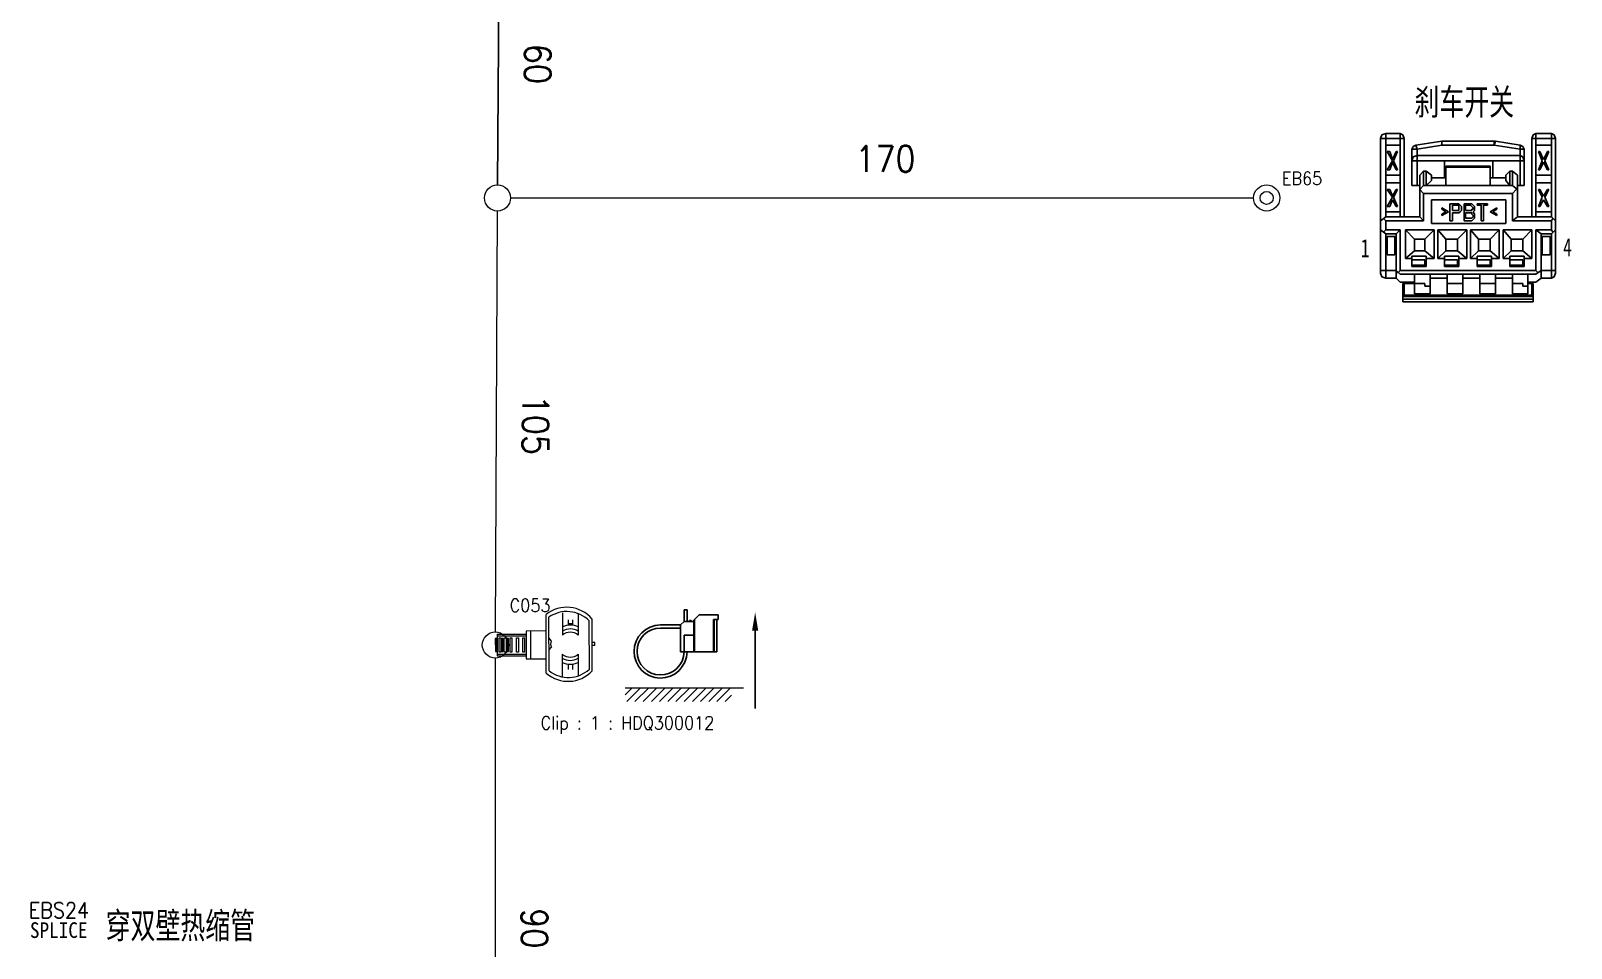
# Model space of a CAD drawing. Header units: inches. Extents: x 47316 to 59086, y 3141 to 11743.
# Drawn here: x 54876 to 55171.3, y 9946.4 to 10122.2 of the extents above; entities that cross this region are included whole.
import ezdxf

# ---------------------------------------------------------------- set-up
doc = ezdxf.new("R2010")
doc.units = ezdxf.units.IN
doc.header["$MEASUREMENT"] = 0
doc.styles.add('MtX_FangSong_GB2312', font='')
doc.styles.get("Standard").update_dxf_attribs({"font": ''})
doc.styles.get('MtX_FangSong_GB2312').set_extended_font_data('FangSong_GB2312')
doc.styles.get('Standard').set_extended_font_data('SimSun')
doc.linetypes.add('_VH_FELT_TAPE', pattern='A,0.4,-0.7,["FELT",Standard,S=0.3,R=0,X=-0.5,Y=-0.15],-0.7', length=1.8)

msp = doc.modelspace()

# ---------------------------------------------------------------- linework, layer by layer
at = {"color": 0, "linetype": '_VH_FELT_TAPE', "lineweight": -3, "ltscale": 5}
msp.add_line((54965.5, 10092.67), (54965.83, 10139.89), dxfattribs=at)
at = {"color": 0, "linetype": 'Continuous', "lineweight": -3}
for p, q in [((55135, 10102.29), (55134.75, 10101.54)), ((55134.75, 10075.79), (55134.75, 10101.54)), ((55134.75, 10101.54), (55139.25, 10101.54)), ((55135.75, 10102.54), (55135, 10102.29)), ((55135.75, 10086.54), (55135.75, 10102.54)), ((55135.75, 10102.54), (55138.5, 10102.54)), ((55138.5, 10086.54), (55138.5, 10102.54)), ((55139, 10102.29), (55138.5, 10102.54)), ((55139.25, 10101.54), (55139, 10102.29)), ((55139.25, 10086.54), (55139.25, 10101.54)), ((55146.5, 10101.04), (55141.5, 10100.29)), ((55146.5, 10100.29), (55146.5, 10101.04)), ((55146.5, 10100.29), (55146.5, 10101.04)), ((55156.5, 10101.04), (55146.5, 10101.04)), ((55146.5, 10101.04), (55146.5, 10101.04)), ((55156.5, 10100.29), (55156.75, 10101.04)), ((55156.5, 10100.29), (55156.5, 10101.04)), ((55156.75, 10101.04), (55156.5, 10101.04)), ((55161.5, 10100.29), (55156.75, 10101.04)), ((55164, 10102.29), (55163.75, 10101.54)), ((55163.75, 10086.54), (55163.75, 10101.54)), ((55163.75, 10101.54), (55168.25, 10101.54)), ((55164.5, 10102.54), (55164, 10102.29)), ((55164.5, 10086.54), (55164.5, 10102.54)), ((55164.5, 10102.54), (55167.5, 10102.54)), ((55167.5, 10086.54), (55167.5, 10102.54)), ((55168, 10102.29), (55167.5, 10102.54)), ((55168.25, 10101.54), (55168, 10102.29)), ((55168.25, 10075.79), (55168.25, 10101.54)), ((55135.75, 10094.54), (55135.75, 10100.29)), ((55135.75, 10100.29), (55138.5, 10100.29)), ((55137, 10097.29), (55136, 10099.04)), ((55136, 10099.04), (55136.5, 10099.04)), ((55136.5, 10099.04), (55137, 10097.54)), ((55137, 10097.54), (55137.75, 10099.04)), ((55138, 10099.04), (55137.25, 10097.29)), ((55137.75, 10099.04), (55138, 10099.04)), ((55138.5, 10100.29), (55138.5, 10094.54)), ((55141, 10100.04), (55140.75, 10099.54)), ((55140.75, 10092.54), (55140.75, 10099.54)), ((55140.75, 10099.54), (55141.75, 10099.54)), ((55141, 10098.04), (55140.75, 10097.29)), ((55141.5, 10100.29), (55141, 10100.04)), ((55141.75, 10098.29), (55141, 10098.04)), ((55141.75, 10099.54), (55141.5, 10100.29)), ((55146.5, 10100.29), (55141.75, 10099.54)), ((55141.75, 10092.54), (55141.75, 10099.54)), ((55161.5, 10098.29), (55141.75, 10098.29)), ((55156.5, 10100.29), (55146.5, 10100.29)), ((55161.5, 10099.54), (55156.5, 10100.29)), ((55161.5, 10099.54), (55161.5, 10100.29)), ((55162, 10100.04), (55161.5, 10100.29)), ((55161.5, 10092.54), (55161.5, 10099.54)), ((55162.25, 10099.54), (55161.5, 10099.54)), ((55162, 10098.04), (55161.5, 10098.29)), ((55162.25, 10099.54), (55162, 10100.04)), ((55162.25, 10097.29), (55162, 10098.04)), ((55162.25, 10092.54), (55162.25, 10099.54)), ((55164.5, 10094.54), (55164.5, 10100.29)), ((55164.5, 10100.29), (55167.5, 10100.29)), ((55165, 10099.04), (55165.25, 10099.04)), ((55165.75, 10097.29), (55165, 10099.04)), ((55165.25, 10099.04), (55166, 10097.54)), ((55166, 10097.54), (55166.75, 10099.04)), ((55167, 10099.04), (55166.25, 10097.29)), ((55166.75, 10099.04), (55167, 10099.04)), ((55167.5, 10100.29), (55167.5, 10094.54)), ((55136, 10095.54), (55137, 10097.29)), ((55136.5, 10095.54), (55136, 10095.54)), ((55137, 10097.04), (55136.5, 10095.54)), ((55137.75, 10095.54), (55137, 10097.04)), ((55137.25, 10097.29), (55138, 10095.54)), ((55138, 10095.54), (55137.75, 10095.54)), ((55140.75, 10097.29), (55147, 10097.29)), ((55142.25, 10094.54), (55143, 10095.29)), ((55143, 10095.29), (55143, 10092.54)), ((55143, 10095.29), (55143.5, 10095.29)), ((55143.5, 10095.29), (55143.5, 10092.54)), ((55143.5, 10095.29), (55144.5, 10094.54)), ((55147, 10097.29), (55147, 10094.04)), ((55147, 10097.29), (55156.25, 10097.29)), ((55147.25, 10092.54), (55147.25, 10096.29)), ((55155.75, 10096.29), (55147.25, 10096.29)), ((55155.75, 10096.04), (55147.25, 10096.04)), ((55155.75, 10096.29), (55155.75, 10092.54)), ((55156.25, 10097.29), (55156.25, 10094.04)), ((55156.25, 10097.29), (55162.25, 10097.29)), ((55159.5, 10095.29), (55158.75, 10094.54)), ((55159.5, 10095.29), (55159.5, 10092.54)), ((55159.5, 10095.29), (55160, 10095.29)), ((55160, 10095.29), (55160, 10092.54)), ((55161, 10094.54), (55160, 10095.29)), ((55165, 10095.54), (55165.75, 10097.29)), ((55165.25, 10095.54), (55165, 10095.54)), ((55166, 10097.04), (55165.25, 10095.54)), ((55166.75, 10095.54), (55166, 10097.04)), ((55166.25, 10097.29), (55167, 10095.54)), ((55167, 10095.54), (55166.75, 10095.54)), ((55138.5, 10094.54), (55135.75, 10094.54)), ((55135.75, 10087.54), (55135.75, 10093.04)), ((55135.75, 10093.04), (55138.5, 10093.04)), ((55138.5, 10093.04), (55138.5, 10087.54)), ((55142.25, 10092.54), (55140.75, 10092.54)), ((55142.25, 10094.54), (55142.25, 10086.54)), ((55142.25, 10091.79), (55143, 10092.54)), ((55143, 10092.54), (55160, 10092.54)), ((55143.5, 10092.54), (55144.5, 10093.54)), ((55144.5, 10094.54), (55144.5, 10093.54)), ((55147.25, 10094.04), (55144.5, 10094.04)), ((55158.75, 10094.04), (55155.75, 10094.04)), ((55158.75, 10094.54), (55158.75, 10093.54)), ((55159.5, 10092.54), (55158.75, 10093.54)), ((55161, 10091.79), (55160, 10092.54)), ((55161, 10094.54), (55161, 10086.54)), ((55162.25, 10092.54), (55161, 10092.54)), ((55167.5, 10094.54), (55164.5, 10094.54)), ((55164.5, 10093.04), (55167.5, 10093.04)), ((55164.5, 10087.54), (55164.5, 10093.04)), ((55167.5, 10093.04), (55167.5, 10087.54)), ((55137, 10090.29), (55136, 10091.79)), ((55136, 10091.79), (55136.5, 10091.79)), ((55136, 10088.54), (55137, 10090.29)), ((55136.5, 10091.79), (55137, 10090.54)), ((55137, 10089.79), (55136.5, 10088.54)), ((55137, 10090.54), (55137.75, 10091.79)), ((55137.75, 10088.54), (55137, 10089.79)), ((55138, 10091.79), (55137.25, 10090.29)), ((55137.25, 10090.29), (55138, 10088.54)), ((55137.75, 10091.79), (55138, 10091.79)), ((55142.25, 10091.79), (55143, 10091.04)), ((55143, 10091.04), (55143, 10085.79)), ((55143, 10091.04), (55160, 10091.04)), ((55144.5, 10089.79), (55144.5, 10085.29)), ((55158.75, 10089.79), (55144.5, 10089.79)), ((55148, 10085.79), (55148, 10089.04)), ((55148, 10089.04), (55149.5, 10089.04)), ((55149.5, 10089.04), (55149.75, 10089.04)), ((55149.75, 10089.04), (55150, 10088.79)), ((55150.75, 10085.79), (55150.75, 10089.04)), ((55150.75, 10089.04), (55152, 10089.04)), ((55152, 10089.04), (55152.25, 10089.04)), ((55152.25, 10089.04), (55152.5, 10088.79)), ((55153.25, 10088.79), (55153.25, 10089.04)), ((55153.25, 10089.04), (55155.25, 10089.04)), ((55155.25, 10089.04), (55155.25, 10088.79)), ((55158.75, 10085.29), (55158.75, 10089.79)), ((55160.75, 10091.79), (55160, 10091.04)), ((55160, 10091.04), (55160, 10085.79)), ((55165, 10091.79), (55165.25, 10091.79)), ((55165.75, 10090.29), (55165, 10091.79)), ((55165, 10088.54), (55165.75, 10090.29)), ((55165.25, 10091.79), (55166, 10090.54)), ((55166, 10089.79), (55165.25, 10088.54)), ((55166, 10090.54), (55166.75, 10091.79)), ((55166.75, 10088.54), (55166, 10089.79)), ((55167, 10091.79), (55166.25, 10090.29)), ((55166.25, 10090.29), (55167, 10088.54)), ((55166.75, 10091.79), (55167, 10091.79)), ((55135.75, 10086.54), (55134.75, 10085.79)), ((55135.25, 10086.29), (55135.75, 10085.79)), ((55138.5, 10087.54), (55135.75, 10087.54)), ((55142.25, 10086.54), (55135.75, 10086.54)), ((55136.5, 10088.54), (55136, 10088.54)), ((55138, 10088.54), (55137.75, 10088.54)), ((55142.25, 10086.54), (55143, 10085.79)), ((55146.5, 10088.29), (55146.5, 10088.04)), ((55147.75, 10087.54), (55146.5, 10088.29)), ((55146.5, 10088.04), (55147.25, 10087.54)), ((55146.5, 10086.79), (55147.75, 10087.54)), ((55147.25, 10087.54), (55146.5, 10087.04)), ((55146.5, 10087.04), (55146.5, 10086.79)), ((55148.5, 10088.79), (55148.5, 10087.79)), ((55149.5, 10088.79), (55148.5, 10088.79)), ((55148.5, 10087.79), (55149.5, 10087.79)), ((55148.5, 10087.29), (55148.5, 10085.79)), ((55149.5, 10087.29), (55148.5, 10087.29)), ((55149.75, 10088.79), (55149.5, 10088.79)), ((55149.5, 10087.79), (55149.75, 10087.79)), ((55149.75, 10087.29), (55149.5, 10087.29)), ((55149.75, 10088.54), (55149.75, 10088.79)), ((55149.75, 10088.29), (55149.75, 10088.54)), ((55149.75, 10088.04), (55149.75, 10088.29)), ((55149.75, 10088.04), (55149.75, 10088.04)), ((55149.75, 10087.79), (55149.75, 10088.04)), ((55150, 10087.54), (55149.75, 10087.29)), ((55150, 10088.79), (55150.25, 10088.54)), ((55150.25, 10087.79), (55150, 10087.54)), ((55150.25, 10088.54), (55150.25, 10088.29)), ((55150.25, 10088.29), (55150.25, 10088.04)), ((55150.25, 10088.04), (55150.25, 10087.79)), ((55151, 10088.79), (55151, 10087.79)), ((55152, 10088.79), (55151, 10088.79)), ((55151, 10087.79), (55152, 10087.79)), ((55151, 10086.29), (55151, 10087.29)), ((55151, 10087.29), (55152, 10087.29)), ((55152, 10086.29), (55151, 10086.29)), ((55152.25, 10088.54), (55152, 10088.79)), ((55152, 10087.79), (55152.25, 10087.79)), ((55152, 10087.29), (55152.25, 10087.29)), ((55152.25, 10086.29), (55152, 10086.29)), ((55152.5, 10088.29), (55152.25, 10088.54)), ((55152.25, 10088.54), (55152.25, 10088.54)), ((55152.25, 10087.79), (55152.25, 10088.04)), ((55152.25, 10088.04), (55152.5, 10088.04)), ((55152.25, 10087.29), (55152.25, 10087.04)), ((55152.25, 10087.04), (55152.5, 10086.79)), ((55152.5, 10086.54), (55152.25, 10086.29)), ((55152.25, 10086.29), (55152.25, 10086.29)), ((55152.5, 10086.04), (55152.25, 10085.79)), ((55152.5, 10088.79), (55152.75, 10088.54)), ((55152.5, 10088.04), (55152.5, 10088.29)), ((55152.75, 10087.79), (55152.5, 10087.54)), ((55152.5, 10087.54), (55152.5, 10087.54)), ((55152.5, 10087.54), (55152.5, 10087.54)), ((55152.5, 10087.54), (55152.75, 10087.04)), ((55152.5, 10086.79), (55152.5, 10086.54)), ((55152.75, 10086.29), (55152.5, 10086.04)), ((55152.75, 10088.54), (55152.75, 10088.29)), ((55152.75, 10088.29), (55152.75, 10088.04)), ((55152.75, 10088.04), (55152.75, 10087.79)), ((55152.75, 10087.04), (55152.75, 10086.54)), ((55152.75, 10087.04), (55152.75, 10087.04)), ((55152.75, 10086.54), (55152.75, 10086.29)), ((55154, 10088.79), (55153.25, 10088.79)), ((55154, 10085.79), (55154, 10088.79)), ((55154.5, 10088.79), (55154.5, 10085.79)), ((55155.25, 10088.79), (55154.5, 10088.79)), ((55155.75, 10087.54), (55157, 10088.29)), ((55157, 10086.79), (55155.75, 10087.54)), ((55157, 10088.04), (55156.25, 10087.54)), ((55156.25, 10087.54), (55157, 10087.04)), ((55157, 10088.29), (55157, 10088.04)), ((55157, 10087.04), (55157, 10086.79)), ((55161, 10086.54), (55160, 10085.79)), ((55167.5, 10086.54), (55161, 10086.54)), ((55167.5, 10087.54), (55164.5, 10087.54)), ((55165.25, 10088.54), (55165, 10088.54)), ((55167, 10088.54), (55166.75, 10088.54)), ((55168.25, 10085.79), (55167.5, 10086.54)), ((55167.75, 10086.29), (55167.5, 10085.79)), ((55134.75, 10084.04), (55135.75, 10083.29)), ((55135.75, 10084.04), (55135.25, 10083.54)), ((55135.75, 10084.04), (55135.75, 10085.79)), ((55143, 10085.79), (55135.75, 10085.79)), ((55138.5, 10084.04), (55135.75, 10084.04)), ((55135.75, 10083.29), (55135.75, 10074.79)), ((55137.75, 10083.29), (55135.75, 10083.29)), ((55138.5, 10084.04), (55137.75, 10083.29)), ((55137.75, 10074.79), (55137.75, 10083.29)), ((55138.5, 10076.29), (55138.5, 10084.04)), ((55139.5, 10084.04), (55139.5, 10078.54)), ((55139.5, 10084.04), (55141.25, 10082.29)), ((55145, 10084.04), (55139.5, 10084.04)), ((55145, 10084.04), (55143.25, 10082.29)), ((55144.5, 10085.29), (55158.75, 10085.29)), ((55145, 10078.54), (55145, 10084.04)), ((55145.75, 10084.04), (55145.75, 10078.54)), ((55145.75, 10084.04), (55147.25, 10082.29)), ((55151.25, 10084.04), (55145.75, 10084.04)), ((55148.5, 10085.79), (55148, 10085.79)), ((55151.25, 10084.04), (55149.5, 10082.29)), ((55152, 10085.79), (55150.75, 10085.79)), ((55151.25, 10078.54), (55151.25, 10084.04)), ((55152.25, 10085.79), (55152, 10085.79)), ((55157.5, 10084.04), (55152, 10084.04)), ((55152, 10084.04), (55153.5, 10082.29)), ((55152, 10084.04), (55152, 10078.54)), ((55154.5, 10085.79), (55154, 10085.79)), ((55157.5, 10084.04), (55155.75, 10082.29)), ((55157.5, 10078.54), (55157.5, 10084.04)), ((55163.75, 10084.04), (55158.25, 10084.04)), ((55158.25, 10084.04), (55159.75, 10082.29)), ((55158.25, 10084.04), (55158.25, 10078.54)), ((55167.5, 10085.79), (55160, 10085.79)), ((55163.75, 10084.04), (55162, 10082.29)), ((55163.75, 10078.54), (55163.75, 10084.04)), ((55167.5, 10084.04), (55164.5, 10084.04)), ((55164.5, 10084.04), (55165.5, 10083.29)), ((55164.5, 10084.04), (55164.5, 10076.29)), ((55167.5, 10083.29), (55165.5, 10083.29)), ((55165.5, 10083.29), (55165.5, 10074.79)), ((55167.5, 10085.79), (55167.5, 10084.04)), ((55167.5, 10084.04), (55167.75, 10083.54)), ((55167.5, 10083.29), (55168.25, 10084.04)), ((55167.5, 10083.29), (55167.5, 10074.79)), ((55136, 10082.79), (55136, 10079.29)), ((55137.5, 10082.79), (55136, 10082.79)), ((55137.5, 10079.29), (55137.5, 10082.79)), ((55141.25, 10082.29), (55141.25, 10080.04)), ((55143.25, 10082.29), (55141.25, 10082.29)), ((55143.25, 10080.04), (55143.25, 10082.29)), ((55147.25, 10082.29), (55147.25, 10080.04)), ((55149.5, 10082.29), (55147.25, 10082.29)), ((55149.5, 10080.04), (55149.5, 10082.29)), ((55155.75, 10082.29), (55153.5, 10082.29)), ((55153.5, 10082.29), (55153.5, 10080.04)), ((55155.75, 10080.04), (55155.75, 10082.29)), ((55162, 10082.29), (55159.75, 10082.29)), ((55159.75, 10082.29), (55159.75, 10080.04)), ((55162, 10080.04), (55162, 10082.29)), ((55167.25, 10082.79), (55165.75, 10082.79)), ((55165.75, 10082.79), (55165.75, 10079.29)), ((55167.25, 10079.29), (55167.25, 10082.79)), ((55136, 10079.29), (55137.5, 10079.29)), ((55139.5, 10078.54), (55141.25, 10080.04)), ((55139.5, 10078.54), (55140.75, 10078.54)), ((55140.75, 10077.04), (55140.75, 10079.04)), ((55143.5, 10079.04), (55140.75, 10079.04)), ((55143.25, 10078.29), (55140.75, 10078.29)), ((55140.75, 10077.29), (55143.25, 10077.29)), ((55141.25, 10080.04), (55143.25, 10080.04)), ((55145, 10078.54), (55143.25, 10080.04)), ((55143.25, 10077.04), (55143.25, 10078.29)), ((55143.5, 10077.29), (55143.25, 10077.29)), ((55143.5, 10077.04), (55143.5, 10079.04)), ((55143.5, 10078.54), (55145, 10078.54)), ((55145.75, 10078.54), (55147.25, 10080.04)), ((55145.75, 10078.54), (55147, 10078.54)), ((55149.75, 10079.04), (55147, 10079.04)), ((55147, 10077.04), (55147, 10079.04)), ((55149.5, 10078.29), (55147, 10078.29)), ((55147, 10077.29), (55149.5, 10077.29)), ((55147.25, 10080.04), (55149.5, 10080.04)), ((55151.25, 10078.54), (55149.5, 10080.04)), ((55149.5, 10077.04), (55149.5, 10078.29)), ((55149.75, 10077.29), (55149.5, 10077.29)), ((55149.75, 10077.04), (55149.75, 10079.04)), ((55149.75, 10078.54), (55151.25, 10078.54)), ((55152, 10078.54), (55153.5, 10080.04)), ((55152, 10078.54), (55153.25, 10078.54)), ((55156, 10079.04), (55153.25, 10079.04)), ((55153.25, 10077.04), (55153.25, 10079.04)), ((55155.75, 10078.29), (55153.25, 10078.29)), ((55153.25, 10077.29), (55155.75, 10077.29)), ((55153.5, 10080.04), (55155.75, 10080.04)), ((55157.5, 10078.54), (55155.75, 10080.04)), ((55155.75, 10077.04), (55155.75, 10078.29)), ((55156, 10077.29), (55155.75, 10077.29)), ((55156, 10077.04), (55156, 10079.04)), ((55156, 10078.54), (55157.5, 10078.54)), ((55158.25, 10078.54), (55159.75, 10080.04)), ((55158.25, 10078.54), (55159.5, 10078.54)), ((55162.25, 10079.04), (55159.5, 10079.04)), ((55159.5, 10077.04), (55159.5, 10079.04)), ((55162, 10078.29), (55159.5, 10078.29)), ((55159.5, 10077.29), (55162, 10077.29)), ((55159.75, 10080.04), (55162, 10080.04)), ((55163.75, 10078.54), (55162, 10080.04)), ((55162, 10077.04), (55162, 10078.29)), ((55162.25, 10077.29), (55162, 10077.29)), ((55162.25, 10077.04), (55162.25, 10079.04)), ((55162.25, 10078.54), (55163.75, 10078.54)), ((55165.75, 10079.29), (55167.25, 10079.29)), ((55134.75, 10076.29), (55137.75, 10076.29)), ((55134.75, 10075.79), (55135, 10075.04)), ((55135, 10075.04), (55135.75, 10074.79)), ((55135.75, 10074.79), (55137.75, 10074.79)), ((55138.5, 10075.54), (55137.75, 10076.29)), ((55137.75, 10074.79), (55138.5, 10074.04)), ((55138.5, 10076.29), (55138, 10075.79)), ((55164.5, 10076.29), (55138.5, 10076.29)), ((55164.5, 10075.54), (55138.5, 10075.54)), ((55140.75, 10077.04), (55143.5, 10077.04)), ((55141.25, 10071.79), (55141.25, 10075.54)), ((55143.25, 10077.04), (55143.5, 10077.04)), ((55144.25, 10071.79), (55144.25, 10075.54)), ((55147.5, 10074.79), (55144.25, 10074.79)), ((55147, 10077.04), (55149.75, 10077.04)), ((55147.5, 10071.79), (55147.5, 10075.54)), ((55149.5, 10077.04), (55149.75, 10077.04)), ((55150.5, 10071.79), (55150.5, 10075.54)), ((55153.75, 10074.79), (55150.5, 10074.79)), ((55153.25, 10077.04), (55156, 10077.04)), ((55153.75, 10071.79), (55153.75, 10075.54)), ((55155.75, 10077.04), (55156, 10077.04)), ((55156.75, 10071.79), (55156.75, 10075.54)), ((55160, 10074.79), (55156.75, 10074.79)), ((55159.5, 10077.04), (55162.25, 10077.04)), ((55160, 10071.79), (55160, 10075.54)), ((55162, 10077.04), (55162.25, 10077.04)), ((55163, 10071.79), (55163, 10075.54)), ((55164.5, 10076.29), (55165, 10075.79)), ((55164.5, 10075.54), (55165.5, 10076.29)), ((55164.5, 10074.04), (55165.5, 10074.79)), ((55165.5, 10076.29), (55168.25, 10076.29)), ((55165.5, 10074.79), (55167.5, 10074.79)), ((55167.5, 10074.79), (55168, 10075.04)), ((55168, 10075.04), (55168.25, 10075.79)), ((55138.5, 10074.04), (55141.25, 10074.04)), ((55139, 10073.54), (55139, 10073.79)), ((55139, 10073.79), (55139, 10073.79)), ((55139, 10073.79), (55139, 10073.79)), ((55139, 10073.79), (55139, 10073.79)), ((55139, 10073.79), (55139.25, 10073.79)), ((55139, 10070.29), (55139, 10073.54)), ((55139, 10073.54), (55139, 10073.54)), ((55139, 10071.29), (55164, 10071.29)), ((55139, 10071.29), (55139, 10071.29)), ((55139, 10071.29), (55139, 10071.29)), ((55139, 10071.29), (55139, 10071.29)), ((55139, 10071.29), (55139, 10071.29)), ((55139, 10071.29), (55139, 10071.29)), ((55139, 10071.29), (55139, 10071.29)), ((55139, 10071.29), (55139.25, 10071.29)), ((55139.25, 10071.54), (55139.25, 10073.79)), ((55139.25, 10073.79), (55141.25, 10073.79)), ((55139.25, 10073.79), (55139.25, 10073.79)), ((55139.25, 10073.79), (55139.25, 10073.79)), ((55139.25, 10073.79), (55139.25, 10073.79)), ((55139.25, 10073.79), (55139.25, 10073.79)), ((55139.25, 10073.79), (55139.25, 10073.79)), ((55139.25, 10073.79), (55139.25, 10073.79)), ((55139.25, 10073.79), (55139.25, 10073.79)), ((55139.25, 10073.79), (55139.25, 10073.79)), ((55139.25, 10073.79), (55139.25, 10073.79)), ((55139.25, 10071.54), (55163.75, 10071.54)), ((55139.25, 10071.29), (55139.25, 10071.54)), ((55139.25, 10071.54), (55139.25, 10071.54)), ((55139.25, 10071.54), (55139.25, 10071.54)), ((55139.25, 10071.54), (55139.25, 10071.54)), ((55139.25, 10071.54), (55139.25, 10071.54)), ((55139.25, 10071.54), (55139.25, 10071.54)), ((55139.25, 10071.54), (55139.25, 10071.54)), ((55139.25, 10071.54), (55139.25, 10071.54)), ((55139.25, 10071.54), (55139.25, 10071.54)), ((55139.25, 10071.29), (55139.25, 10071.29)), ((55139.25, 10071.29), (55139.25, 10071.29)), ((55139.25, 10071.29), (55139.25, 10071.29)), ((55143.25, 10073.79), (55141.25, 10073.79)), ((55144.25, 10071.79), (55141.25, 10071.79)), ((55143.25, 10073.29), (55143.25, 10073.79)), ((55144.25, 10073.29), (55143.25, 10073.29)), ((55144.25, 10073.29), (55143.25, 10073.29)), ((55150.5, 10073.79), (55147.5, 10073.79)), ((55150.5, 10071.79), (55147.5, 10071.79)), ((55156.75, 10073.79), (55153.75, 10073.79)), ((55156.75, 10071.79), (55153.75, 10071.79)), ((55162, 10073.79), (55160, 10073.79)), ((55163, 10071.79), (55160, 10071.79)), ((55162, 10073.29), (55162, 10073.79)), ((55163, 10073.29), (55162, 10073.29)), ((55163, 10073.29), (55162, 10073.29)), ((55164.5, 10074.04), (55163, 10074.04)), ((55163.75, 10073.79), (55163, 10073.79)), ((55163.75, 10073.79), (55163.75, 10071.54)), ((55164, 10073.79), (55163.75, 10073.79)), ((55163.75, 10073.79), (55163.75, 10073.79)), ((55163.75, 10073.79), (55163.75, 10073.79)), ((55163.75, 10073.79), (55163.75, 10073.79)), ((55163.75, 10073.79), (55163.75, 10073.79)), ((55164, 10071.54), (55163.75, 10071.54)), ((55163.75, 10071.54), (55163.75, 10071.54)), ((55163.75, 10071.54), (55163.75, 10071.54)), ((55163.75, 10071.54), (55163.75, 10071.54)), ((55163.75, 10071.54), (55163.75, 10071.54)), ((55163.75, 10071.54), (55163.75, 10071.54)), ((55164, 10073.54), (55164, 10073.79)), ((55164, 10073.79), (55164, 10073.79)), ((55164, 10073.79), (55164, 10073.79)), ((55164, 10073.79), (55164, 10073.79)), ((55164, 10073.79), (55164, 10073.79)), ((55164, 10073.79), (55164, 10073.79)), ((55164, 10073.79), (55164, 10073.79)), ((55164, 10073.79), (55164, 10073.79)), ((55164, 10073.79), (55164, 10073.79)), ((55164, 10070.29), (55164, 10073.54)), ((55164, 10073.54), (55164, 10073.54)), ((55164, 10071.29), (55164, 10071.54)), ((55164, 10071.54), (55164, 10071.54)), ((55164, 10071.54), (55164, 10071.54)), ((55164, 10071.29), (55164, 10071.29)), ((55164, 10071.29), (55164, 10071.29)), ((55164, 10071.29), (55164, 10071.29)), ((55164, 10071.29), (55164, 10071.29)), ((55164, 10071.29), (55164, 10071.29)), ((55164, 10071.29), (55164, 10071.29)), ((55164, 10071.29), (55164, 10071.29)), ((55164, 10071.29), (55164, 10071.29)), ((55164, 10071.29), (55164, 10071.29)), ((55164, 10071.29), (55164, 10071.29)), ((55139, 10070.79), (55164, 10070.79)), ((55139, 10070.29), (55164, 10070.29))]:
    msp.add_line(p, q, dxfattribs=at)
at = {"color": 0, "linetype": '_VH_FELT_TAPE', "lineweight": 15, "ltscale": 5}
for p, q in [((54967.98, 10090.17), (55110.41, 10090.17)), ((54965.08, 10007.02), (54965.47, 10087.67)), ((54965.07, 9898.92), (54965.07, 10002.02))]:
    msp.add_line(p, q, dxfattribs=at)
at = {"color": 0, "lineweight": 0}
for p, q in [((54974.82, 9999.15), (54974.8, 10010.39)), ((54975.38, 9999.57), (54975.34, 10009.85)), ((54977.93, 10010.68), (54977.93, 10006.39)), ((54979.02, 10009.37), (54979.02, 10008.31)), ((54979.87, 10009.37), (54979.87, 10008.31)), ((54980.96, 10010.45), (54980.96, 10006.39)), ((54983.63, 9999.55), (54983.61, 10009.49)), ((54965.39, 10006.62), (54965.39, 10002.43)), ((54965.39, 10006.62), (54970.98, 10006.62)), ((54965.39, 10006.28), (54970.98, 10006.28)), ((54970.98, 10006.62), (54970.98, 10002.43)), ((54971.9, 10001.85), (54971.89, 10007.2)), ((54983.09, 9999.88), (54983.05, 10009.13)), ((54975.35, 10005.82), (54975.79, 10005.27)), ((54975.36, 10003.58), (54975.83, 10004.1)), ((54984.11, 10004.99), (54983.62, 10004.99)), ((54984.12, 10004.43), (54983.63, 10004.43)), ((54984.12, 10004.43), (54984.11, 10004.99)), ((54965.39, 10002.78), (54970.98, 10002.78)), ((54965.39, 10002.43), (54970.98, 10002.43)), ((54977.9, 10002.79), (54977.9, 9998.5)), ((54979, 10000.87), (54979, 9999.81)), ((54979.84, 10000.87), (54979.84, 9999.81)), ((54980.94, 10002.79), (54980.94, 9998.73))]:
    msp.add_line(p, q, dxfattribs=at)
at = {"color": 0, "linetype": 'ByBlock', "lineweight": -3, "ltscale": 0.125}
for p, q in [((55001.23, 10009.04, 0), (55001.23, 10011.29, 0)), ((55001.23, 10009.04, 0), (55001.23, 10011.29, 0)), ((55001.81, 10009.04, 0), (55001.81, 10011.29, 0)), ((55001.81, 10009.04, 0), (55001.81, 10011.29, 0))]:
    msp.add_line(p, q, dxfattribs=at)
at = {"color": 0, "linetype": 'ByBlock', "lineweight": -3, "ltscale": 0.0325}
msp.add_line((55001.23, 10011.29, 0), (55001.81, 10011.29, 0), dxfattribs=at)
msp.add_line((55001.23, 10011.29, 0), (55001.81, 10011.29, 0), dxfattribs=at)
at = {"color": 0, "linetype": 'ByBlock', "lineweight": -3, "ltscale": 0.016051}
msp.add_line((55002.6, 10009.23, 0), (55002.31, 10009.23, 0), dxfattribs=at)
msp.add_line((55002.6, 10009.23, 0), (55002.31, 10009.23, 0), dxfattribs=at)
at = {"color": 0, "linetype": 'ByBlock', "lineweight": -3, "ltscale": 0.010773}
for p, q in [((55002.31, 10009.23, 0), (55002.31, 10009.04, 0)), ((55002.31, 10009.23, 0), (55002.31, 10009.04, 0)), ((55002.6, 10009.04, 0), (55002.6, 10009.23, 0)), ((55002.6, 10009.04, 0), (55002.6, 10009.23, 0))]:
    msp.add_line(p, q, dxfattribs=at)
at = {"color": 0, "linetype": 'ByBlock', "lineweight": -3, "ltscale": 0.010032}
msp.add_line((55003.21, 10009.4, 0), (55003.08, 10009.27, 0), dxfattribs=at)
msp.add_line((55003.21, 10009.4, 0), (55003.08, 10009.27, 0), dxfattribs=at)
at = {"color": 0, "linetype": 'ByBlock', "lineweight": -3, "ltscale": 0.012906}
msp.add_line((55003.08, 10009.27, 0), (55003.08, 10009.04, 0), dxfattribs=at)
msp.add_line((55003.08, 10009.27, 0), (55003.08, 10009.04, 0), dxfattribs=at)
at = {"color": 0, "linetype": 'ByBlock', "lineweight": -3, "ltscale": 0.070711}
msp.add_line((55003.21, 10009.4, 0), (55004.11, 10010.3, 0), dxfattribs=at)
msp.add_line((55003.21, 10009.4, 0), (55004.11, 10010.3, 0), dxfattribs=at)
at = {"color": 0, "linetype": 'ByBlock', "lineweight": -3, "ltscale": 0.345}
for p, q in [((55003.21, 10003.19, 0), (55003.21, 10009.4, 0)), ((55003.21, 10003.19, 0), (55003.21, 10009.4, 0)), ((55006.9, 10003.19, 0), (55006.9, 10009.4, 0)), ((55006.9, 10003.19, 0), (55006.9, 10009.4, 0)), ((55007.03, 10009.4, 0), (55007.03, 10003.19, 0)), ((55007.03, 10009.4, 0), (55007.03, 10003.19, 0)), ((55007.53, 10003.19, 0), (55007.53, 10009.4, 0)), ((55007.53, 10003.19, 0), (55007.53, 10009.4, 0))]:
    msp.add_line(p, q, dxfattribs=at)
at = {"color": 0, "linetype": 'ByBlock', "lineweight": -3, "ltscale": 0.205}
for p, q in [((55007.8, 10010.3, 0), (55004.11, 10010.3, 0)), ((55007.8, 10010.3, 0), (55004.11, 10010.3, 0)), ((55003.21, 10003.19, 0), (55006.9, 10003.19, 0)), ((55003.21, 10003.19, 0), (55006.9, 10003.19, 0))]:
    msp.add_line(p, q, dxfattribs=at)
at = {"color": 0, "linetype": 'ByBlock', "lineweight": -3, "ltscale": 0.05}
for q in [(55006.9, 10009.4, 0), (55006.9, 10009.4, 0), (55007.8, 10010.3, 0), (55007.8, 10010.3, 0)]:
    msp.add_line((55007.8, 10009.4, 0), q, dxfattribs=at)
at = {"color": 0, "linetype": 'ByBlock', "lineweight": -3, "ltscale": 0.2125}
for p, q in [((55000.55, 10008.36, 0), (54996.73, 10008.36, 0)), ((55000.55, 10008.36, 0), (54996.73, 10008.36, 0)), ((55000.55, 10007.78, 0), (54996.73, 10007.78, 0)), ((55000.55, 10007.78, 0), (54996.73, 10007.78, 0))]:
    msp.add_line(p, q, dxfattribs=at)
at = {"color": 0, "linetype": 'ByBlock', "lineweight": -3, "ltscale": 0.053033}
msp.add_line((55000.55, 10008.36, 0), (55001.23, 10009.04, 0), dxfattribs=at)
msp.add_line((55000.55, 10008.36, 0), (55001.23, 10009.04, 0), dxfattribs=at)
at = {"color": 0, "linetype": 'ByBlock', "lineweight": -3, "ltscale": 0.2875}
msp.add_line((55000.55, 10008.36, 0), (55000.55, 10003.19, 0), dxfattribs=at)
msp.add_line((55000.55, 10008.36, 0), (55000.55, 10003.19, 0), dxfattribs=at)
at = {"color": 0, "linetype": 'ByBlock', "lineweight": -3, "ltscale": 0.102907}
for p, q in [((55003.08, 10009.04, 0), (55001.23, 10009.04, 0)), ((55003.08, 10009.04, 0), (55001.23, 10009.04, 0)), ((55003.08, 10006.43, 0), (55001.23, 10006.43, 0)), ((55003.08, 10006.43, 0), (55001.23, 10006.43, 0)), ((55003.08, 10003.19, 0), (55001.23, 10003.19, 0)), ((55003.08, 10003.19, 0), (55001.23, 10003.19, 0))]:
    msp.add_line(p, q, dxfattribs=at)
at = {"color": 0, "linetype": 'ByBlock', "lineweight": -3, "ltscale": 0.18}
msp.add_line((55001.23, 10006.43, 0), (55001.23, 10003.19, 0), dxfattribs=at)
msp.add_line((55001.23, 10006.43, 0), (55001.23, 10003.19, 0), dxfattribs=at)
at = {"color": 0, "linetype": 'ByBlock', "lineweight": -3, "ltscale": 0.325}
msp.add_line((55003.08, 10009.04, 0), (55003.08, 10003.19, 0), dxfattribs=at)
msp.add_line((55003.08, 10009.04, 0), (55003.08, 10003.19, 0), dxfattribs=at)
msp.add_line((55014.87, 10007.3, 0), (55014.87, 9992.35, 0))
at = {"color": 0, "linetype": 'ByBlock', "lineweight": -3, "ltscale": 0.0375}
msp.add_line((55001.23, 10003.19, 0), (55000.55, 10003.19, 0), dxfattribs=at)
msp.add_line((55001.23, 10003.19, 0), (55000.55, 10003.19, 0), dxfattribs=at)
at = {"color": 0, "linetype": 'ByBlock', "lineweight": -3, "ltscale": 0.007093}
for p, q in [((55003.08, 10003.19, 0), (55003.21, 10003.19, 0)), ((55003.08, 10003.19, 0), (55003.21, 10003.19, 0)), ((55006.9, 10003.19, 0), (55007.03, 10003.19, 0)), ((55006.9, 10003.19, 0), (55007.03, 10003.19, 0))]:
    msp.add_line(p, q, dxfattribs=at)
at = {"color": 0, "linetype": 'ByBlock', "lineweight": -3, "ltscale": 0.027907}
msp.add_line((55007.03, 10003.19, 0), (55007.53, 10003.19, 0), dxfattribs=at)
msp.add_line((55007.03, 10003.19, 0), (55007.53, 10003.19, 0), dxfattribs=at)
at = {"color": 0, "lineweight": 15}
for p, q in [((54989.98, 9996.34, 0), (55012.63, 9996.34, 0)), ((54989.98, 9995, 0), (54991.32, 9996.34, 0)), ((54990.26, 9993.71, 0), (54992.89, 9996.34, 0)), ((54991.83, 9993.71, 0), (54994.46, 9996.34, 0)), ((54993.4, 9993.71, 0), (54996.03, 9996.34, 0)), ((54994.97, 9993.71, 0), (54997.6, 9996.34, 0)), ((54996.54, 9993.71, 0), (54999.17, 9996.34, 0)), ((54998.12, 9993.71, 0), (55000.74, 9996.34, 0)), ((54999.69, 9993.71, 0), (55002.32, 9996.34, 0)), ((55001.26, 9993.71, 0), (55003.89, 9996.34, 0)), ((55002.83, 9993.71, 0), (55005.46, 9996.34, 0)), ((55004.4, 9993.71, 0), (55007.03, 9996.34, 0)), ((55005.97, 9993.71, 0), (55008.6, 9996.34, 0)), ((55007.55, 9993.71, 0), (55010.17, 9996.34, 0)), ((55009.12, 9993.71, 0), (55010.34, 9994.93, 0))]:
    msp.add_line(p, q, dxfattribs=at)
at = {"color": 0, "lineweight": 0}
for points in [[(54974.81, 10001.86), (54974.8, 10007.21), (54970.97, 10007.2), (54970.98, 10001.85)], [(54965.06, 10005.77), (54965.07, 10003.28), (54965.39, 10003.28), (54965.38, 10005.77)], [(54965.77, 10003.14), (54965.77, 10005.91), (54966.13, 10005.91), (54966.13, 10003.14)], [(54966.18, 10005.77), (54966.19, 10003.28), (54966.51, 10003.29), (54966.5, 10005.77)], [(54966.76, 10003.14), (54966.76, 10005.91), (54967.12, 10005.91), (54967.12, 10003.14)], [(54967.26, 10005.78), (54967.26, 10003.29), (54967.58, 10003.29), (54967.58, 10005.78)], [(54967.88, 10003.14), (54967.88, 10005.91), (54968.24, 10005.91), (54968.24, 10003.14)], [(54969.13, 10003.14), (54969.13, 10005.91), (54969.48, 10005.91), (54969.48, 10003.14)], [(54970.32, 10003.14), (54970.32, 10005.91), (54970.67, 10005.91), (54970.67, 10003.14)]]:
    msp.add_lwpolyline(points, close=True, dxfattribs=at)
at = {"color": 0, "linetype": 'Continuous', "lineweight": 15}
for centre, radius in [((54965.48, 10090.17), 2.5), ((55112.91, 10090.17), 2.5), ((55112.91, 10090.17), 1.25), ((54965.07, 10004.52), 2.5)]:
    msp.add_circle(centre, radius, dxfattribs=at)
at = {"color": 0, "lineweight": 0}
for centre, radius, start, end in [((54978.74, 10005.36), 6.39, 40.2957, 128.0489), ((54978.76, 10004.92), 6.01, 44.5682, 124.7807), ((54979.45, 10004.75), 3.58, 64.9424, 115.0576), ((54979.45, 10004.75), 2.86, 58.0343, 121.9657), ((54979.45, 10004.75), 2.23, 47.2153, 132.7847), ((54979.45, 10004.75), 3.86, 84.7841, 95.2159), ((54976.84, 10004.72), 1.19, 152.1567, 211.5925), ((54979.42, 10004.43), 2.23, 227.2153, 312.7847), ((54979.42, 10004.43), 2.86, 238.0343, 301.9657), ((54979.42, 10004.43), 3.58, 244.9424, 295.0576), ((54979.02, 10003.9), 6.34, 228.5235, 316.6952), ((54979.05, 10004.27), 5.96, 232.0588, 312.6246)]:
    msp.add_arc(centre, radius, start, end, dxfattribs=at)
at = {"color": 0, "linetype": 'ByBlock', "lineweight": -3}
for radius, end in [(5.08, 358.9859), (5.08, 358.9859), (4.5, 358.854), (4.5, 358.854)]:
    msp.add_arc((54996.73, 10003.28, 0), radius, 90, end, dxfattribs=at)
msp.add_solid([(55014.28, 10007.3, 0), (55014.87, 10010.8, 0), (55015.45, 10007.3, 0)])

# ---------------------------------------------------------------- texts
at = {"color": 0, "lineweight": -3, "style": 'MtX_FangSong_GB2312', "width": 0.7}
msp.add_text('刹车开关', height=5, dxfattribs=at).set_placement((55141.24, 10106.08))
at = {"color": 0, "linetype": 'ByBlock', "lineweight": -3, "style": 'MtX_FangSong_GB2312', "width": 0.7}
for s, p in [('1', (55130.95, 10078.8)), ('4', (55169.74, 10078.98))]:
    msp.add_text(s, height=3.5, dxfattribs=at).set_placement(p)
at = {"lineweight": 15, "style": 'MtX_FangSong_GB2312', "width": 0.7}
msp.add_text('穿双壁热缩管', height=5, dxfattribs=at).set_placement((54890.37, 9948.29))
at = {"color": 7, "linetype": '_VH_FELT_TAPE', "lineweight": 18, "ltscale": 5, "char_height": 5, "attachment_point": 1, "rotation": 270}
for s, insert, width in [('\\Fromans.shx;\\W0.9000000000;\\T1.0000000000;\\o\\l60', (54975.67, 10119.71), 8.5714), ('\\Fromans.shx;\\W0.9000000000;\\T1.0000000000;\\o\\l105', (54975.28, 10052.49), 12.8571), ('\\Fromans.shx;\\W0.9000000000;\\T1.0000000000;\\o\\l90', (54975.07, 9954.11), 8.5714)]:
    msp.add_mtext(s, dxfattribs=dict(at, insert=insert, width=width))
at = {"color": 7, "linetype": '_VH_FELT_TAPE', "lineweight": 18, "ltscale": 5, "insert": (55034.05, 10100.17), "char_height": 5, "width": 12.8571, "attachment_point": 1}
msp.add_mtext('\\Fromans.shx;\\W0.9000000000;\\T1.0000000000;\\o\\l170', dxfattribs=at)
at = {"color": 21, "linetype": 'Continuous', "lineweight": 15, "char_height": 2.5, "attachment_point": 1}
for s, insert, width in [('\\Fromans.shx;\\W0.9000000000;\\T1.0000000000;\\o\\lEB65', (55115.84, 10095.17), 8.5714), ('\\Fromans.shx;\\W0.9000000000;\\T1.0000000000;\\o\\lC053', (54967.82, 10013.37), 8.6786)]:
    msp.add_mtext(s, dxfattribs=dict(at, insert=insert, width=width))
at = {"color": 42, "linetype": 'Continuous', "lineweight": 15, "insert": (54973.75, 9990.85), "char_height": 2.5, "width": 39.1071, "attachment_point": 1}
msp.add_mtext('\\Fromans.shx;\\W0.9000000000;\\T1.0000000000;\\o\\lClip : 1 : HDQ300012', dxfattribs=at)
at = {"color": 6, "linetype": 'Continuous', "lineweight": 20, "char_height": 3, "attachment_point": 1}
for s, insert, width in [('\\Fromans.shx;\\W0.9000000000;\\T1.0000000000;\\o\\lEBS24', (54875.63, 9955.22), 12.8571), ('\\f黑体|b0|i0|c1|p0;\\W0.9000000000;\\T1.0000000000;\\o\\lSPLICE', (54875.86, 9951.4), 11.6494)]:
    msp.add_mtext(s, dxfattribs=dict(at, insert=insert, width=width))

doc.saveas('drawing.dxf')
